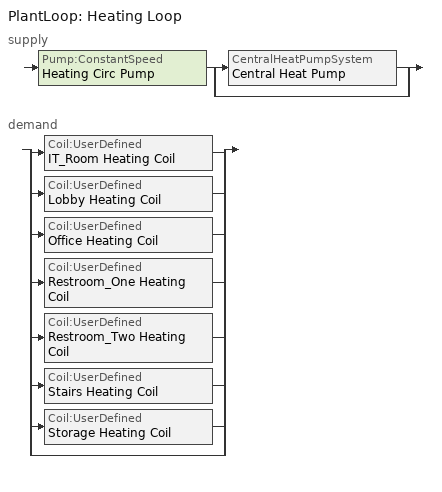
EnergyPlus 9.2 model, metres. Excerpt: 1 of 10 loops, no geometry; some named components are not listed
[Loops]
PlantLoop 'Heating Loop'
 supply: Pump:ConstantSpeed 'Heating Circ Pump' > split
  | CentralHeatPumpSystem 'Central Heat Pump'
  | bypass
 demand: split
  | Coil:UserDefined 'IT_Room Heating Coil'
  | Coil:UserDefined 'Lobby Heating Coil'
  | Coil:UserDefined 'Office Heating Coil'
  | Coil:UserDefined 'Restroom_One Heating Coil'
  | Coil:UserDefined 'Restroom_Two Heating Coil'
  | Coil:UserDefined 'Stairs Heating Coil'
  | Coil:UserDefined 'Storage Heating Coil'
  | bypass
[Pump:ConstantSpeed]
Heating Circ Pump: Design Flow Rate {m3/s}=0.007; Design Pump Head {Pa}=5000; Design Power Consumption {W}=50; Motor Efficiency=0.87; Fraction of Motor Inefficiencies to Fluid Stream=0.5; Pump Control Type=Intermittent
[PlantLoop]
Heating Loop: Fluid Type=Water; Plant Equipment Operation Scheme=Heating Loop Operation; Maximum Loop Temperature {C}=100; Minimum Loop Temperature {C}=10; Maximum Loop Flow Rate {m3/s}=3.2; Minimum Loop Flow Rate {m3/s}=0; Plant Loop Volume {m3}=autocalculate; Load Distribution Scheme=SequentialLoad
[PlantEquipmentOperationSchemes]
Heating Loop Operation: Control Scheme 1=Central Plant Heating; Control Scheme 1 Schedule=CyclingFanSch
[EnergyManagementSystem:Sensor] Output:Variable or Output:Meter=System Node Temperature
Name | Output:Variable or Output:Meter Index Key
IT_Room_HWCoil_Water_Tout_internal | IT_Room AHU Water to Air Heat Pump Source Side2 Outlet Node
Lobby_HWCoil_Water_Tout_internal | Lobby AHU Water to Air Heat Pump Source Side2 Outlet Node
Office_HWCoil_Water_Tout_internal | Office AHU Water to Air Heat Pump Source Side2 Outlet Node
Restroom_One_HWCoil_Water_Tout_internal | Restroom_One AHU Water to Air Heat Pump Source Side2 Outlet Node
Restroom_Two_HWCoil_Water_Tout_internal | Restroom_Two AHU Water to Air Heat Pump Source Side2 Outlet Node
Stairs_HWCoil_Water_Tout_internal | Stairs AHU Water to Air Heat Pump Source Side2 Outlet Node
Storage_HWCoil_Water_Tout_internal | Storage AHU Water to Air Heat Pump Source Side2 Outlet Node
[EnergyManagementSystem:Actuator]
Name | Actuated Component Unique | Actuated Component Type | Actuated Component Control Type
IT_Room_HWcoil_Mdot_Min | IT_Room Heating Coil | Plant Connection | Minimum Mass Flow Rate
IT_Room_HWcoil_Mdot_Max | IT_Room Heating Coil | Plant Connection | Maximum Mass Flow Rate
IT_Room_HWcoil_Water_Tout | IT_Room Heating Coil | Plant Connection | Outlet Temperature
IT_Room_HWcoil_Water_MdotRequest | IT_Room Heating Coil | Plant Connection | Design Volume Flow Rate
IT_Room_HWcoil_Air_Tout | IT_Room Heating Coil | Air Connection 1 | Outlet Temperature
IT_Room_HWcoil_Air_Wout | IT_Room Heating Coil | Air Connection 1 | Outlet Humidity Ratio
IT_Room_HWcoil_Air_MdotOut | IT_Room Heating Coil | Air Connection 1 | Mass Flow Rate
Lobby_HWcoil_Mdot_Min | Lobby Heating Coil | Plant Connection | Minimum Mass Flow Rate
Lobby_HWcoil_Mdot_Max | Lobby Heating Coil | Plant Connection | Maximum Mass Flow Rate
Lobby_HWcoil_Water_Tout | Lobby Heating Coil | Plant Connection | Outlet Temperature
Lobby_HWcoil_Water_MdotRequest; Lobby_HWcoil_Water_DesignVdot | Lobby Heating Coil | Plant Connection | Design Volume Flow Rate
Lobby_HWcoil_Air_Tout | Lobby Heating Coil | Air Connection 1 | Outlet Temperature
Lobby_HWcoil_Air_Wout | Lobby Heating Coil | Air Connection 1 | Outlet Humidity Ratio
Lobby_HWcoil_Air_MdotOut | Lobby Heating Coil | Air Connection 1 | Mass Flow Rate
Office_HWcoil_Mdot_Min | Office Heating Coil | Plant Connection | Minimum Mass Flow Rate
Office_HWcoil_Mdot_Max | Office Heating Coil | Plant Connection | Maximum Mass Flow Rate
Office_HWcoil_Water_Tout | Office Heating Coil | Plant Connection | Outlet Temperature
Office_HWcoil_Water_MdotRequest; Office_HWcoil_Water_DesignVdot | Office Heating Coil | Plant Connection | Design Volume Flow Rate
Office_HWcoil_Air_Tout | Office Heating Coil | Air Connection 1 | Outlet Temperature
Office_HWcoil_Air_Wout | Office Heating Coil | Air Connection 1 | Outlet Humidity Ratio
Office_HWcoil_Air_MdotOut | Office Heating Coil | Air Connection 1 | Mass Flow Rate
Restroom_One_HWcoil_Mdot_Min | Restroom_One Heating Coil | Plant Connection | Minimum Mass Flow Rate
Restroom_One_HWcoil_Mdot_Max | Restroom_One Heating Coil | Plant Connection | Maximum Mass Flow Rate
Restroom_One_HWcoil_Water_Tout | Restroom_One Heating Coil | Plant Connection | Outlet Temperature
Restroom_One_HWcoil_Water_MdotRequest; Restroom_One_HWcoil_Water_DesignVdot | Restroom_One Heating Coil | Plant Connection | Design Volume Flow Rate
Restroom_One_HWcoil_Air_Tout | Restroom_One Heating Coil | Air Connection 1 | Outlet Temperature
Restroom_One_HWcoil_Air_Wout | Restroom_One Heating Coil | Air Connection 1 | Outlet Humidity Ratio
Restroom_One_HWcoil_Air_MdotOut | Restroom_One Heating Coil | Air Connection 1 | Mass Flow Rate
Restroom_Two_HWcoil_Mdot_Min | Restroom_Two Heating Coil | Plant Connection | Minimum Mass Flow Rate
Restroom_Two_HWcoil_Mdot_Max | Restroom_Two Heating Coil | Plant Connection | Maximum Mass Flow Rate
Restroom_Two_HWcoil_Water_Tout | Restroom_Two Heating Coil | Plant Connection | Outlet Temperature
Restroom_Two_HWcoil_Water_MdotRequest; Restroom_Two_HWcoil_Water_DesignVdot | Restroom_Two Heating Coil | Plant Connection | Design Volume Flow Rate
Restroom_Two_HWcoil_Air_Tout | Restroom_Two Heating Coil | Air Connection 1 | Outlet Temperature
Restroom_Two_HWcoil_Air_Wout | Restroom_Two Heating Coil | Air Connection 1 | Outlet Humidity Ratio
Restroom_Two_HWcoil_Air_MdotOut | Restroom_Two Heating Coil | Air Connection 1 | Mass Flow Rate
Stairs_HWcoil_Mdot_Min | Stairs Heating Coil | Plant Connection | Minimum Mass Flow Rate
Stairs_HWcoil_Mdot_Max | Stairs Heating Coil | Plant Connection | Maximum Mass Flow Rate
Stairs_HWcoil_Water_Tout | Stairs Heating Coil | Plant Connection | Outlet Temperature
Stairs_HWcoil_Water_MdotRequest; Stairs_HWcoil_Water_DesignVdot | Stairs Heating Coil | Plant Connection | Design Volume Flow Rate
Stairs_HWcoil_Air_Tout | Stairs Heating Coil | Air Connection 1 | Outlet Temperature
Stairs_HWcoil_Air_Wout | Stairs Heating Coil | Air Connection 1 | Outlet Humidity Ratio
Stairs_HWcoil_Air_MdotOut | Stairs Heating Coil | Air Connection 1 | Mass Flow Rate
Storage_HWcoil_Mdot_Min | Storage Heating Coil | Plant Connection | Minimum Mass Flow Rate
Storage_HWcoil_Mdot_Max | Storage Heating Coil | Plant Connection | Maximum Mass Flow Rate
Storage_HWcoil_Water_Tout | Storage Heating Coil | Plant Connection | Outlet Temperature
Storage_HWcoil_Water_MdotRequest; Storage_HWcoil_Water_DesignVdot | Storage Heating Coil | Plant Connection | Design Volume Flow Rate
Storage_HWcoil_Air_Tout | Storage Heating Coil | Air Connection 1 | Outlet Temperature
Storage_HWcoil_Air_Wout | Storage Heating Coil | Air Connection 1 | Outlet Humidity Ratio
Storage_HWcoil_Air_MdotOut | Storage Heating Coil | Air Connection 1 | Mass Flow Rate
[EnergyManagementSystem:ProgramCallingManager]
IT_Room Heating Coil Model Program Manager: UserDefinedComponentModel; IT_Room_HWCoil_ModelInput; IT_Room_HW_Coil_Sim_Model; IT_Room_HWCoil_ModelOuput
IT_Room Heating Coil Init Program Manager: BeginNewEnvironment; IT_Room_H_InitSimpleCoilModel
Lobby Heating Coil Model Program Manager: UserDefinedComponentModel; Lobby_HWCoil_ModelInput; Lobby_HW_Coil_Sim_Model; Lobby_HWCoil_ModelOuput
Lobby Heating Coil Init Program Manager: BeginNewEnvironment; Lobby_H_InitSimpleCoilModel
Office Heating Coil Model Program Manager: UserDefinedComponentModel; Office_HWCoil_ModelInput; Office_HW_Coil_Sim_Model; Office_HWCoil_ModelOuput
Office Heating Coil Init Program Manager: BeginNewEnvironment; Office_H_InitSimpleCoilModel
Restroom_One Heating Coil Model Program Manager: UserDefinedComponentModel; Restroom_One_HWCoil_ModelInput; Restroom_One_HW_Coil_Sim_Model; Restroom_One_HWCoil_ModelOuput
Restroom_One Heating Coil Init Program Manager: BeginNewEnvironment; Restroom_One_H_InitSimpleCoilModel
Restroom_Two Heating Coil Model Program Manager: UserDefinedComponentModel; Restroom_Two_HWCoil_ModelInput; Restroom_Two_HW_Coil_Sim_Model; Restroom_Two_HWCoil_ModelOuput
Restroom_Two Heating Coil Init Program Manager: BeginNewEnvironment; Restroom_Two_H_InitSimpleCoilModel
Stairs Heating Coil Model Program Manager: UserDefinedComponentModel; Stairs_HWCoil_ModelInput; Stairs_HW_Coil_Sim_Model; Stairs_HWCoil_ModelOuput
Stairs Heating Coil Init Program Manager: BeginNewEnvironment; Stairs_H_InitSimpleCoilModel
Storage Heating Coil Model Program Manager: UserDefinedComponentModel; Storage_HWCoil_ModelInput; Storage_HW_Coil_Sim_Model; Storage_HWCoil_ModelOuput
Storage Heating Coil Init Program Manager: BeginNewEnvironment; Storage_H_InitSimpleCoilModel
[EnergyManagementSystem:Program]
IT_Room_HWCoil_ModelInput: Set IT_Room_HWCoil_Air_Mdot =0.75*IT_Room_HWCoil_Air_rho*On_Off; Set IT_Room_HWcoil_Water_Mdot     = HeatingCoil_mcITRoom; Set IT_Room_HWCoil_Coil_Eff       = 0.7
IT_Room_HW_Coil_Sim_Model: IF IT_Room_HWCoil_Air_Mdot == 0.0; SET IT_Room_HWCoil_Air_Toutlet = IT_Room_HWCoil_Air_Tinlet; SET IT_Room_HWCoil_Air_Woutlet = IT_Room_HWCoil_Air_Winlet; Set IT_Room_HWCoil_Air_MdotOut = IT_Room_HWCoil_Air_Mdot; Set IT_Room_HWCoil_tot_heat_Power = 0.0; Set IT_Room_HWCoil_Water_Toutlet = IT_Room_HWCoil_Water_Tinlet; RETURN; ENDIF; If IT_Room_HWcoil_Water_Mdot <= 0.0; SET IT_Room_HWcoil_Air_Toutlet = IT_Room_HWcoil_Air_Tinlet; SET IT_Room_HWcoil_Air_Woutlet = IT_Room_HWcoil_Air_Winlet; Set IT_Room_HWcoil_Air_MdotOut = IT_Room_HWcoil_Air_Mdot; Set IT_Room_HWcoil_tot_cool_Power = 0.0; Set IT_Room_HWcoil_Water_Toutlet = IT_Room_HWCoil_Acd * IT_Room_HWCoil_Water_Tout_internal + IT_Room_HWCoil_Bcd* ((IT_Room_HWCoil_UA/IT_Room_HWCoil_Water_cp) * Corner_Class_1_Pod_1_HWCoil_Air_Toutlet); RETURN; ENDIF; Set AirIn_Enth     = @HFnTdbW IT_Room_HWCoil_Air_Tinlet IT_Room_HWCoil_Air_Winlet; Set AirOut_Enth_Limit = @HFnTdbW IT_Room_HWCoil_Water_Tinlet IT_Room_HWCoil_Air_Winlet; Set MaxQdot      = IT_Room_HWCoil_Coil_Eff * IT_Room_HWCoil_Air_Mdot * (AirOut_Enth_Limit - AirIn_Enth ); Set Air_HoutSP = @HFnTdbW IT_Room_HWCoil_Air_Tsp IT_Room_HWcoil_Air_Woutlet; Set Qdot_SP    = IT_Room_HWCoil_Air_Mdot * (Air_HoutSP - AirIn_Enth ); IF Qdot_SP > MaxQdot; Set Air_Hout = AirIn_Enth + (MaxQdot/IT_Room_HWCoil_Air_Mdot); ELSE; Set Air_Hout = Air_HoutSP; ENDIF; Set Real_Air_Hout = 1*Air_Hout; Set temp = IT_Room_HWCoil_Air_Toutlet; Set IT_Room_HWCoil_Air_Toutlet =  IT_Room_HWCoil_Asad * temp +IT_Room_HWCoil_Bsad* ( IT_Room_HWCoil_Water_Toutlet + IT_Room_HWCoil_InletCoeff*IT_Room_HWCoil_Air_Tinlet); IF  (IT_Room_HWCoil_Water_Mdot < IT_Room_HWCoil_Water_Mdot_Max); Set IT_Room_HWCoil_Water_Toutlet = IT_Room_HWCoil_Acd * IT_Room_HWCoil_Water_Tout_internal + IT_Room_HWCoil_Bcd * (IT_Room_HWCoil_Water_Mdot*(IT_Room_HWCoil_Water_Tinlet - Corner_Class_1_Pod_1_HWCoil_Water_Tout_internal) + (Corner_Class_1_Pod_1_HWCoil_UA/Corner_Class_1_Pod_1_HWCoil_Water_cp) * temp ); ELSE; Set IT_Room_HWCoil_Water_Toutlet = IT_Room_HWCoil_Acd * IT_Room_HWCoil_Water_Tout_internal + IT_Room_HWCoil_Bcd * (IT_Room_HWCoil_Water_Mdot_Max*(IT_Room_HWCoil_Water_Tinlet - Corner_Class_1_Pod_1_HWCoil_Water_Tout_internal) + (Corner_Class_1_Pod_1_HWCoil_UA/Corner_Class_1_Pod_1_HWCoil_Water_cp) * temp ); ENDIF; Set ActualQdot  = IT_Room_HWCoil_Air_Mdot * (AirIn_Enth   - Air_Hout); Set IT_Room_HWCoil_tot_heat_Power = ActualQdot
IT_Room_HWCoil_ModelOuput: Set IT_Room_HWcoil_Water_MdotRequest = IT_Room_HWcoil_Water_Mdot; Set IT_Room_HWcoil_Air_Tout          = IT_Room_HWcoil_Air_Toutlet; Set IT_Room_HWcoil_Air_Wout          = IT_Room_HWcoil_Air_Woutlet; Set IT_Room_HWcoil_tot_cool_Power    = IT_Room_HWcoil_Tot_Cool_Power; Set IT_Room_HWcoil_tot_cool_Energy   = IT_Room_HWcoil_Tot_Cool_Power * SystemTimestep * 3600; Set IT_Room_HWcoil_Air_MdotOut       = IT_Room_HWcoil_Air_Mdot; Set IT_Room_HWcoil_Water_Tout        = IT_Room_HWcoil_Water_Toutlet
IT_Room_H_InitSimpleCoilModel: Set IT_Room_HWLoopExitTemp = 7.0; Set IT_Room_HWLoopDeltaTemp = 4.0; Set IT_Room_HWcoil_WATER_Mdot_Min = 0.0; Set IT_Room_HWcoil_WATER_Mdot_Max = 2; Set Ts = 60; Set IT_Room_HWCoil_U = 500; Set IT_Room_HWCoil_A = 5; Set IT_Room_HWCoil_UA = IT_Room_HWCoil_U*IT_Room_HWCoil_A; Set C_coil_air = 20000; Set C_coil_water = 400000; Set Asa = -1*(IT_Room_HWCoil_UA + 0.75*IT_Room_HWCoil_Air_cp)/(C_coil_air); Set Bsa = (IT_Room_HWCoil_UA)/(C_coil_air); Set IT_Room_HWCoil_Asad = @Exp (Asa * Ts ); Set IT_Room_HWCoil_Bsad =  ((IT_Room_HWCoil_Asad -1) * Bsa)/Asa; Set Ac = -1*(IT_Room_HWCoil_UA)/(C_coil_water); Set Bc = (IT_Room_HWcoil_Water_cp)/(C_coil_water); Set IT_Room_HWCoil_Acd = @Exp (Ac * Ts ); Set IT_Room_HWCoil_Bcd = ((IT_Room_HWCoil_Acd -1) * Bc)/Ac; SET IT_Room_HWCOIL_TOT_COOL_POWER    = 0; Set IT_Room_HWCoil_InletCoeff  = (0.75*IT_Room_HWCoil_Air_cp/IT_Room_HWCoil_UA)
Lobby_HWCoil_ModelInput: Set Lobby_HWCoil_Air_Mdot =0.75*Lobby_HWCoil_Air_rho*On_Off; Set Lobby_HWcoil_Water_Mdot     = HeatingCoil_mcLobby; Set Lobby_HWCoil_Coil_Eff       = 0.7
Lobby_HW_Coil_Sim_Model: IF Lobby_HWCoil_Air_Mdot == 0.0; SET Lobby_HWCoil_Air_Toutlet = Lobby_HWCoil_Air_Tinlet; SET Lobby_HWCoil_Air_Woutlet = Lobby_HWCoil_Air_Winlet; Set Lobby_HWCoil_Air_MdotOut = Lobby_HWCoil_Air_Mdot; Set Lobby_HWCoil_tot_heat_Power = 0.0; Set Lobby_HWCoil_Water_Toutlet = Lobby_HWCoil_Water_Tinlet; RETURN; ENDIF; If Lobby_HWcoil_Water_Mdot <= 0.0; SET Lobby_HWcoil_Air_Toutlet = Lobby_HWcoil_Air_Tinlet; SET Lobby_HWcoil_Air_Woutlet = Lobby_HWcoil_Air_Winlet; Set Lobby_HWcoil_Air_MdotOut = Lobby_HWcoil_Air_Mdot; Set Lobby_HWcoil_tot_cool_Power = 0.0; Set Lobby_HWcoil_Water_Toutlet = Lobby_HWCoil_Acd * Lobby_HWCoil_Water_Tout_internal + Restroom_One_HWCoil_Bcd* ((Lobby_HWCoil_UA/Lobby_HWCoil_Water_cp) * Corner_Class_2_Pod_1_HWCoil_Air_Toutlet); RETURN; ENDIF; Set AirIn_Enth     = @HFnTdbW Lobby_HWCoil_Air_Tinlet Lobby_HWCoil_Air_Winlet; Set AirOut_Enth_Limit = @HFnTdbW Lobby_HWCoil_Water_Tinlet Lobby_HWCoil_Air_Winlet; Set MaxQdot      = Lobby_HWCoil_Coil_Eff * Lobby_HWCoil_Air_Mdot * (AirOut_Enth_Limit - AirIn_Enth ); Set Air_HoutSP = @HFnTdbW Lobby_HWCoil_Air_Tsp Lobby_HWcoil_Air_Woutlet; Set Qdot_SP    = Lobby_HWCoil_Air_Mdot * (Air_HoutSP - AirIn_Enth ); IF Qdot_SP > MaxQdot; Set Air_Hout = AirIn_Enth + (MaxQdot/Lobby_HWCoil_Air_Mdot); ELSE; Set Air_Hout = Air_HoutSP; ENDIF; Set Real_Air_Hout = 1*Air_Hout; Set temp = Lobby_HWCoil_Air_Toutlet; Set Lobby_HWCoil_Air_Toutlet =  Lobby_HWCoil_Asad * temp +Lobby_HWCoil_Bsad* ( Restroom_One_HWCoil_Water_Toutlet + Lobby_HWCoil_InletCoeff*Lobby_HWCoil_Air_Tinlet); IF  (Lobby_HWCoil_Water_Mdot < Lobby_HWCoil_Water_Mdot_Max); Set Lobby_HWCoil_Water_Toutlet = Lobby_HWCoil_Acd * Lobby_HWCoil_Water_Tout_internal + Restroom_One_HWCoil_Bcd * (Lobby_HWCoil_Water_Mdot*(Lobby_HWCoil_Water_Tinlet - Corner_Class_2_Pod_1_HWCoil_Water_Tout_internal) + (Corner_Class_2_Pod_1_HWCoil_UA/Corner_Class_2_Pod_1_HWCoil_Water_cp) * temp ); ELSE; Set Lobby_HWCoil_Water_Toutlet = Lobby_HWCoil_Acd * Lobby_HWCoil_Water_Tout_internal + Restroom_One_HWCoil_Bcd * (Lobby_HWCoil_Water_Mdot_Max*(Lobby_HWCoil_Water_Tinlet - Corner_Class_2_Pod_1_HWCoil_Water_Tout_internal) + (Corner_Class_2_Pod_1_HWCoil_UA/Corner_Class_2_Pod_1_HWCoil_Water_cp) * temp ); ENDIF; Set ActualQdot  = Lobby_HWCoil_Air_Mdot * (AirIn_Enth   - Air_Hout); Set Lobby_HWCoil_tot_heat_Power = ActualQdot
Lobby_HWCoil_ModelOuput: Set Lobby_HWcoil_Water_MdotRequest = Lobby_HWcoil_Water_Mdot; Set Lobby_HWcoil_Air_Tout          = Lobby_HWcoil_Air_Toutlet; Set Lobby_HWcoil_Air_Wout          = Lobby_HWcoil_Air_Woutlet; Set Lobby_HWcoil_tot_cool_Power    = Lobby_HWcoil_Tot_Cool_Power; Set Lobby_HWcoil_tot_cool_Energy   = Lobby_HWcoil_Tot_Cool_Power * SystemTimestep * 3600; Set Lobby_HWcoil_Air_MdotOut       = Lobby_HWcoil_Air_Mdot; Set Lobby_HWcoil_Water_Tout        = Lobby_HWcoil_Water_Toutlet
Lobby_H_InitSimpleCoilModel: Set Lobby_HWLoopExitTemp = 7.0; Set Lobby_HWLoopDeltaTemp = 4.0; Set Lobby_HWcoil_WATER_Mdot_Min = 0.0; Set Lobby_HWcoil_WATER_Mdot_Max = 2; Set Ts = 60; Set Lobby_HWCoil_U = 500; Set Lobby_HWCoil_A = 5; Set Lobby_HWCoil_UA = Lobby_HWCoil_U*Lobby_HWCoil_A; Set C_coil_air = 20000; Set C_coil_water = 400000; Set Asa = -1*(Lobby_HWCoil_UA + 0.75*Lobby_HWCoil_Air_cp)/(C_coil_air); Set Bsa = (Lobby_HWCoil_UA)/(C_coil_air); Set Lobby_HWCoil_Asad = @Exp (Asa * Ts ); Set Lobby_HWCoil_Bsad =  ((Lobby_HWCoil_Asad -1) * Bsa)/Asa; Set Ac = -1*(Lobby_HWCoil_UA)/(C_coil_water); Set Bc = (Lobby_HWcoil_Water_cp)/(C_coil_water); Set Lobby_HWCoil_Acd = @Exp (Ac * Ts ); Set Lobby_HWCoil_Bcd = ((Lobby_HWCoil_Acd -1) * Bc)/Ac; SET Lobby_HWCOIL_TOT_COOL_POWER    = 0; Set Lobby_HWCoil_InletCoeff  = (0.75*Lobby_HWCoil_Air_cp/Lobby_HWCoil_UA)
Office_HWCoil_ModelInput: Set Office_HWCoil_Air_Mdot =0.75*Office_HWCoil_Air_rho*On_Off; Set Office_HWcoil_Water_Mdot     = HeatingCoil_mcOffice; Set Office_HWCoil_Coil_Eff       = 0.7
Office_HW_Coil_Sim_Model: IF Office_HWCoil_Air_Mdot == 0.0; SET Office_HWCoil_Air_Toutlet = Office_HWCoil_Air_Tinlet; SET Office_HWCoil_Air_Woutlet = Office_HWCoil_Air_Winlet; Set Office_HWCoil_Air_MdotOut = Office_HWCoil_Air_Mdot; Set Office_HWCoil_tot_heat_Power = 0.0; Set Office_HWCoil_Water_Toutlet = Office_HWCoil_Water_Tinlet; RETURN; ENDIF; If Office_HWcoil_Water_Mdot <= 0.0; SET Office_HWcoil_Air_Toutlet = Office_HWcoil_Air_Tinlet; SET Office_HWcoil_Air_Woutlet = Office_HWcoil_Air_Winlet; Set Office_HWcoil_Air_MdotOut = Office_HWcoil_Air_Mdot; Set Office_HWcoil_tot_cool_Power = 0.0; Set Office_HWcoil_Water_Toutlet = Office_HWCoil_Acd * Office_HWCoil_Water_Tout_internal + Office_HWCoil_Bcd* ((Office_HWCoil_UA/Office_HWCoil_Water_cp) * Corner_Class_1_Pod_2_HWCoil_Air_Toutlet); RETURN; ENDIF; Set AirIn_Enth     = @HFnTdbW Office_HWCoil_Air_Tinlet Office_HWCoil_Air_Winlet; Set AirOut_Enth_Limit = @HFnTdbW Office_HWCoil_Water_Tinlet Office_HWCoil_Air_Winlet; Set MaxQdot      = Office_HWCoil_Coil_Eff * Office_HWCoil_Air_Mdot * (AirOut_Enth_Limit - AirIn_Enth ); Set Air_HoutSP = @HFnTdbW Office_HWCoil_Air_Tsp Office_HWcoil_Air_Woutlet; Set Qdot_SP    = Office_HWCoil_Air_Mdot * (Air_HoutSP - AirIn_Enth ); IF Qdot_SP > MaxQdot; Set Air_Hout = AirIn_Enth + (MaxQdot/Office_HWCoil_Air_Mdot); ELSE; Set Air_Hout = Air_HoutSP; ENDIF; Set Real_Air_Hout = 1*Air_Hout; Set temp = Office_HWCoil_Air_Toutlet; Set Office_HWCoil_Air_Toutlet =  Office_HWCoil_Asad * temp +Office_HWCoil_Bsad* ( Office_HWCoil_Water_Toutlet + Office_HWCoil_InletCoeff*Office_HWCoil_Air_Tinlet); IF  (Office_HWCoil_Water_Mdot < Office_HWCoil_Water_Mdot_Max); Set Office_HWCoil_Water_Toutlet = Office_HWCoil_Acd * Office_HWCoil_Water_Tout_internal + Office_HWCoil_Bcd * (Office_HWCoil_Water_Mdot*(Office_HWCoil_Water_Tinlet - Corner_Class_1_Pod_2_HWCoil_Water_Tout_internal) + (Corner_Class_1_Pod_2_HWCoil_UA/Corner_Class_1_Pod_2_HWCoil_Water_cp) * temp ); ELSE; Set Office_HWCoil_Water_Toutlet = Office_HWCoil_Acd * Office_HWCoil_Water_Tout_internal + Office_HWCoil_Bcd * (Office_HWCoil_Water_Mdot_Max*(Office_HWCoil_Water_Tinlet - Corner_Class_1_Pod_2_HWCoil_Water_Tout_internal) + (Corner_Class_1_Pod_2_HWCoil_UA/Corner_Class_1_Pod_2_HWCoil_Water_cp) * temp ); ENDIF; Set ActualQdot  = Office_HWCoil_Air_Mdot * (AirIn_Enth   - Air_Hout); Set Office_HWCoil_tot_heat_Power = ActualQdot
Office_HWCoil_ModelOuput: Set Office_HWcoil_Water_MdotRequest = Office_HWcoil_Water_Mdot; Set Office_HWcoil_Air_Tout          = Office_HWcoil_Air_Toutlet; Set Office_HWcoil_Air_Wout          = Office_HWcoil_Air_Woutlet; Set Office_HWcoil_tot_cool_Power    = Office_HWcoil_Tot_Cool_Power; Set Office_HWcoil_tot_cool_Energy   = Office_HWcoil_Tot_Cool_Power * SystemTimestep * 3600; Set Office_HWcoil_Air_MdotOut       = Office_HWcoil_Air_Mdot; Set Office_HWcoil_Water_Tout        = Office_HWcoil_Water_Toutlet
Office_H_InitSimpleCoilModel: Set Office_HWLoopExitTemp = 7.0; Set Office_HWLoopDeltaTemp = 4.0; Set Office_HWcoil_WATER_Mdot_Min = 0.0; Set Office_HWcoil_WATER_Mdot_Max = 2; Set Ts = 60; Set Office_HWCoil_U = 500; Set Office_HWCoil_A = 5; Set Office_HWCoil_UA = Office_HWCoil_U*Office_HWCoil_A; Set C_coil_air = 20000; Set C_coil_water = 400000; Set Asa = -1*(Office_HWCoil_UA + 0.75*Office_HWCoil_Air_cp)/(C_coil_air); Set Bsa = (Office_HWCoil_UA)/(C_coil_air); Set Office_HWCoil_Asad = @Exp (Asa * Ts ); Set Office_HWCoil_Bsad =  ((Office_HWCoil_Asad -1) * Bsa)/Asa; Set Ac = -1*(Office_HWCoil_UA)/(C_coil_water); Set Bc = (Office_HWcoil_Water_cp)/(C_coil_water); Set Office_HWCoil_Acd = @Exp (Ac * Ts ); Set Office_HWCoil_Bcd = ((Office_HWCoil_Acd -1) * Bc)/Ac; SET Office_HWCOIL_TOT_COOL_POWER    = 0; Set Office_HWCoil_InletCoeff  = (0.75*Office_HWCoil_Air_cp/Office_HWCoil_UA)
Restroom_One_HWCoil_ModelInput: Set Restroom_One_HWCoil_Air_Mdot =0.75*Restroom_One_HWCoil_Air_rho*On_Off; Set Restroom_One_HWcoil_Water_Mdot     = HeatingCoil_mcRestroomOne; Set Restroom_One_HWCoil_Coil_Eff       = 0.7
Restroom_One_HW_Coil_Sim_Model: IF Restroom_One_HWCoil_Air_Mdot == 0.0; SET Restroom_One_HWCoil_Air_Toutlet = Restroom_One_HWCoil_Air_Tinlet; SET Restroom_One_HWCoil_Air_Woutlet = Restroom_One_HWCoil_Air_Winlet; Set Restroom_One_HWCoil_Air_MdotOut = Restroom_One_HWCoil_Air_Mdot; Set Restroom_One_HWCoil_tot_heat_Power = 0.0; Set Restroom_One_HWCoil_Water_Toutlet = Restroom_One_HWCoil_Water_Tinlet; RETURN; ENDIF; If Restroom_One_HWcoil_Water_Mdot <= 0.0; SET Restroom_One_HWcoil_Air_Toutlet = Restroom_One_HWcoil_Air_Tinlet; SET Restroom_One_HWcoil_Air_Woutlet = Restroom_One_HWcoil_Air_Winlet; Set Restroom_One_HWcoil_Air_MdotOut = Restroom_One_HWcoil_Air_Mdot; Set Restroom_One_HWcoil_tot_cool_Power = 0.0; Set Restroom_One_HWcoil_Water_Toutlet = Restroom_One_HWCoil_Acd * Restroom_One_HWCoil_Water_Tout_internal + Restroom_Two_HWCoil_Bcd* ((Restroom_One_HWCoil_UA/Restroom_One_HWCoil_Water_cp) * Corner_Class_2_Pod_2_HWCoil_Air_Toutlet); RETURN; ENDIF; Set AirIn_Enth     = @HFnTdbW Restroom_One_HWCoil_Air_Tinlet Restroom_One_HWCoil_Air_Winlet; Set AirOut_Enth_Limit = @HFnTdbW Restroom_One_HWCoil_Water_Tinlet Restroom_One_HWCoil_Air_Winlet; Set MaxQdot      = Restroom_One_HWCoil_Coil_Eff * Restroom_One_HWCoil_Air_Mdot * (AirOut_Enth_Limit - AirIn_Enth ); Set Air_HoutSP = @HFnTdbW Restroom_One_HWCoil_Air_Tsp Restroom_One_HWcoil_Air_Woutlet; Set Qdot_SP    = Restroom_One_HWCoil_Air_Mdot * (Air_HoutSP - AirIn_Enth ); IF Qdot_SP > MaxQdot; Set Air_Hout = AirIn_Enth + (MaxQdot/Restroom_One_HWCoil_Air_Mdot); ELSE; Set Air_Hout = Air_HoutSP; ENDIF; Set Real_Air_Hout = 1*Air_Hout; Set temp = Restroom_One_HWCoil_Air_Toutlet; Set Restroom_One_HWCoil_Air_Toutlet =  Restroom_One_HWCoil_Asad * temp +Restroom_One_HWCoil_Bsad* ( Restroom_Two_HWCoil_Water_Toutlet + Restroom_One_HWCoil_InletCoeff*Restroom_One_HWCoil_Air_Tinlet); IF  (Restroom_One_HWCoil_Water_Mdot < Restroom_One_HWCoil_Water_Mdot_Max); Set Restroom_One_HWCoil_Water_Toutlet = Restroom_One_HWCoil_Acd * Restroom_One_HWCoil_Water_Tout_internal + Restroom_Two_HWCoil_Bcd * (Restroom_One_HWCoil_Water_Mdot*(Restroom_One_HWCoil_Water_Tinlet - Corner_Class_2_Pod_2_HWCoil_Water_Tout_internal) + (Corner_Class_2_Pod_2_HWCoil_UA/Corner_Class_2_Pod_2_HWCoil_Water_cp) * temp ); ELSE; Set Restroom_One_HWCoil_Water_Toutlet = Restroom_One_HWCoil_Acd * Restroom_One_HWCoil_Water_Tout_internal + Restroom_Two_HWCoil_Bcd * (Restroom_One_HWCoil_Water_Mdot_Max*(Restroom_One_HWCoil_Water_Tinlet - Corner_Class_2_Pod_2_HWCoil_Water_Tout_internal) + (Corner_Class_2_Pod_2_HWCoil_UA/Corner_Class_2_Pod_2_HWCoil_Water_cp) * temp ); ENDIF; Set ActualQdot  = Restroom_One_HWCoil_Air_Mdot * (AirIn_Enth   - Air_Hout); Set Restroom_One_HWCoil_tot_heat_Power = ActualQdot
Restroom_One_HWCoil_ModelOuput: Set Restroom_One_HWcoil_Water_MdotRequest = Restroom_One_HWcoil_Water_Mdot; Set Restroom_One_HWcoil_Air_Tout          = Restroom_One_HWcoil_Air_Toutlet; Set Restroom_One_HWcoil_Air_Wout          = Restroom_One_HWcoil_Air_Woutlet; Set Restroom_One_HWcoil_tot_cool_Power    = Restroom_One_HWcoil_Tot_Cool_Power; Set Restroom_One_HWcoil_tot_cool_Energy   = Restroom_One_HWcoil_Tot_Cool_Power * SystemTimestep * 3600; Set Restroom_One_HWcoil_Air_MdotOut       = Restroom_One_HWcoil_Air_Mdot; Set Restroom_One_HWcoil_Water_Tout        = Restroom_One_HWcoil_Water_Toutlet
Restroom_One_H_InitSimpleCoilModel: Set Restroom_One_HWLoopExitTemp = 7.0; Set Restroom_One_HWLoopDeltaTemp = 4.0; Set Restroom_One_HWcoil_WATER_Mdot_Min = 0.0; Set Restroom_One_HWcoil_WATER_Mdot_Max = 2; Set Ts = 60; Set Restroom_One_HWCoil_U = 500; Set Restroom_One_HWCoil_A = 5; Set Restroom_One_HWCoil_UA = Restroom_One_HWCoil_U*Restroom_One_HWCoil_A; Set C_coil_air = 20000; Set C_coil_water = 400000; Set Asa = -1*(Restroom_One_HWCoil_UA + 0.75*Restroom_One_HWCoil_Air_cp)/(C_coil_air); Set Bsa = (Restroom_One_HWCoil_UA)/(C_coil_air); Set Restroom_One_HWCoil_Asad = @Exp (Asa * Ts ); Set Restroom_One_HWCoil_Bsad =  ((Restroom_One_HWCoil_Asad -1) * Bsa)/Asa; Set Ac = -1*(Restroom_One_HWCoil_UA)/(C_coil_water); Set Bc = (Restroom_One_HWcoil_Water_cp)/(C_coil_water); Set Restroom_One_HWCoil_Acd = @Exp (Ac * Ts ); Set Restroom_One_HWCoil_Bcd = ((Restroom_One_HWCoil_Acd -1) * Bc)/Ac; SET Restroom_One_HWCOIL_TOT_COOL_POWER    = 0; Set Restroom_One_HWCoil_InletCoeff  = (0.75*Restroom_One_HWCoil_Air_cp/Restroom_One_HWCoil_UA)
Restroom_Two_HWCoil_ModelInput: Set Restroom_Two_HWCoil_Air_Mdot =0.75*Restroom_Two_HWCoil_Air_rho*On_Off; Set Restroom_Two_HWcoil_Water_Mdot     = HeatingCoil_mcRestroomTwo; Set Restroom_Two_HWCoil_Coil_Eff       = 0.7
Restroom_Two_HW_Coil_Sim_Model: IF Restroom_Two_HWCoil_Air_Mdot == 0.0; SET Restroom_Two_HWCoil_Air_Toutlet = Restroom_Two_HWCoil_Air_Tinlet; SET Restroom_Two_HWCoil_Air_Woutlet = Restroom_Two_HWCoil_Air_Winlet; Set Restroom_Two_HWCoil_Air_MdotOut = Restroom_Two_HWCoil_Air_Mdot; Set Restroom_Two_HWCoil_tot_heat_Power = 0.0; Set Restroom_Two_HWCoil_Water_Toutlet = Restroom_Two_HWCoil_Water_Tinlet; RETURN; ENDIF; If Restroom_Two_HWcoil_Water_Mdot <= 0.0; SET Restroom_Two_HWcoil_Air_Toutlet = Restroom_Two_HWcoil_Air_Tinlet; SET Restroom_Two_HWcoil_Air_Woutlet = Restroom_Two_HWcoil_Air_Winlet; Set Restroom_Two_HWcoil_Air_MdotOut = Restroom_Two_HWcoil_Air_Mdot; Set Restroom_Two_HWcoil_tot_cool_Power = 0.0; Set Restroom_Two_HWcoil_Water_Toutlet = Restroom_Two_HWCoil_Acd * Restroom_Two_HWCoil_Water_Tout_internal + Stairs_HWCoil_Bcd* ((Stairs_HWCoil_UA/Restroom_Two_HWCoil_Water_cp) * Restroom_Two_HWCoil_Air_Toutlet); RETURN; ENDIF; Set AirIn_Enth     = @HFnTdbW Restroom_Two_HWCoil_Air_Tinlet Restroom_Two_HWCoil_Air_Winlet; Set AirOut_Enth_Limit = @HFnTdbW Restroom_Two_HWCoil_Water_Tinlet Restroom_Two_HWCoil_Air_Winlet; Set MaxQdot      = Restroom_Two_HWCoil_Coil_Eff * Restroom_Two_HWCoil_Air_Mdot * (AirOut_Enth_Limit - AirIn_Enth ); Set Air_HoutSP = @HFnTdbW Restroom_Two_HWCoil_Air_Tsp Restroom_Two_HWcoil_Air_Woutlet; Set Qdot_SP    = Restroom_Two_HWCoil_Air_Mdot * (Air_HoutSP - AirIn_Enth ); IF Qdot_SP > MaxQdot; Set Air_Hout = AirIn_Enth + (MaxQdot/Restroom_Two_HWCoil_Air_Mdot); ELSE; Set Air_Hout = Air_HoutSP; ENDIF; Set Real_Air_Hout = 1*Air_Hout; Set temp = Restroom_Two_HWCoil_Air_Toutlet; Set Restroom_Two_HWCoil_Air_Toutlet =  Restroom_Two_HWCoil_Asad * temp +Restroom_Two_HWCoil_Bsad* ( Stairs_HWCoil_Water_Toutlet + Stairs_HWCoil_InletCoeff*Restroom_Two_HWCoil_Air_Tinlet); IF  (Restroom_Two_HWCoil_Water_Mdot < Restroom_Two_HWCoil_Water_Mdot_Max); Set Restroom_Two_HWCoil_Water_Toutlet = Restroom_Two_HWCoil_Acd * Restroom_Two_HWCoil_Water_Tout_internal + Stairs_HWCoil_Bcd * (Stairs_HWCoil_Water_Mdot*(Restroom_Two_HWCoil_Water_Tinlet - Restroom_Two_HWCoil_Water_Tout_internal) + (Corner_Class_1_Pod_3_HWCoil_UA/Corner_Class_1_Pod_3_HWCoil_Water_cp) * temp ); ELSE; Set Restroom_Two_HWCoil_Water_Toutlet = Restroom_Two_HWCoil_Acd * Restroom_Two_HWCoil_Water_Tout_internal + Stairs_HWCoil_Bcd * (Stairs_HWCoil_Water_Mdot_Max*(Restroom_Two_HWCoil_Water_Tinlet - Restroom_Two_HWCoil_Water_Tout_internal) + (Corner_Class_1_Pod_3_HWCoil_UA/Corner_Class_1_Pod_3_HWCoil_Water_cp) * temp ); ENDIF; Set ActualQdot  = Restroom_Two_HWCoil_Air_Mdot * (AirIn_Enth   - Air_Hout); Set Restroom_Two_HWCoil_tot_heat_Power = ActualQdot
Restroom_Two_HWCoil_ModelOuput: Set Restroom_Two_HWcoil_Water_MdotRequest = Restroom_Two_HWcoil_Water_Mdot; Set Restroom_Two_HWcoil_Air_Tout          = Restroom_Two_HWcoil_Air_Toutlet; Set Restroom_Two_HWcoil_Air_Wout          = Restroom_Two_HWcoil_Air_Woutlet; Set Restroom_Two_HWcoil_tot_cool_Power    = Restroom_Two_HWcoil_Tot_Cool_Power; Set Restroom_Two_HWcoil_tot_cool_Energy   = Restroom_Two_HWcoil_Tot_Cool_Power * SystemTimestep * 3600; Set Restroom_Two_HWcoil_Air_MdotOut       = Restroom_Two_HWcoil_Air_Mdot; Set Restroom_Two_HWcoil_Water_Tout        = Restroom_Two_HWcoil_Water_Toutlet
Restroom_Two_H_InitSimpleCoilModel: Set Restroom_Two_HWLoopExitTemp = 7.0; Set Restroom_Two_HWLoopDeltaTemp = 4.0; Set Restroom_Two_HWcoil_WATER_Mdot_Min = 0.0; Set Restroom_Two_HWcoil_WATER_Mdot_Max = 2; Set Ts = 60; Set Restroom_Two_HWCoil_U = 500; Set Restroom_Two_HWCoil_A = 5; Set Restroom_Two_HWCoil_UA = Restroom_Two_HWCoil_U*Restroom_Two_HWCoil_A; Set C_coil_air = 20000; Set C_coil_water = 400000; Set Asa = -1*(Restroom_Two_HWCoil_UA + 0.75*Restroom_Two_HWCoil_Air_cp)/(C_coil_air); Set Bsa = (Restroom_Two_HWCoil_UA)/(C_coil_air); Set Restroom_Two_HWCoil_Asad = @Exp (Asa * Ts ); Set Restroom_Two_HWCoil_Bsad =  ((Restroom_Two_HWCoil_Asad -1) * Bsa)/Asa; Set Ac = -1*(Restroom_Two_HWCoil_UA)/(C_coil_water); Set Bc = (Restroom_Two_HWcoil_Water_cp)/(C_coil_water); Set Restroom_Two_HWCoil_Acd = @Exp (Ac * Ts ); Set Restroom_Two_HWCoil_Bcd = ((Restroom_Two_HWCoil_Acd -1) * Bc)/Ac; SET Restroom_Two_HWCOIL_TOT_COOL_POWER    = 0; Set Restroom_Two_HWCoil_InletCoeff  = (0.75*Restroom_Two_HWCoil_Air_cp/Restroom_Two_HWCoil_UA)
Stairs_HWCoil_ModelInput: Set Stairs_HWCoil_Air_Mdot =0.75*Stairs_HWCoil_Air_rho*On_Off; Set Stairs_HWcoil_Water_Mdot     = HeatingCoil_mcStairs; Set Stairs_HWCoil_Coil_Eff       = 0.7
Stairs_HW_Coil_Sim_Model: IF Stairs_HWCoil_Air_Mdot == 0.0; SET Stairs_HWCoil_Air_Toutlet = Stairs_HWCoil_Air_Tinlet; SET Stairs_HWCoil_Air_Woutlet = Stairs_HWCoil_Air_Winlet; Set Stairs_HWCoil_Air_MdotOut = Stairs_HWCoil_Air_Mdot; Set Stairs_HWCoil_tot_heat_Power = 0.0; Set Stairs_HWCoil_Water_Toutlet = Stairs_HWCoil_Water_Tinlet; RETURN; ENDIF; If Stairs_HWcoil_Water_Mdot <= 0.0; SET Stairs_HWcoil_Air_Toutlet = Stairs_HWcoil_Air_Tinlet; SET Stairs_HWcoil_Air_Woutlet = Stairs_HWcoil_Air_Winlet; Set Stairs_HWcoil_Air_MdotOut = Stairs_HWcoil_Air_Mdot; Set Stairs_HWcoil_tot_cool_Power = 0.0; Set Stairs_HWcoil_Water_Toutlet = Stairs_HWCoil_Acd * Stairs_HWCoil_Water_Tout_internal + Storage_HWCoil_Bcd* ((Stairs_HWCoil_UA/Stairs_HWCoil_Water_cp) * Corner_Class_2_Pod_3_HWCoil_Air_Toutlet); RETURN; ENDIF; Set AirIn_Enth     = @HFnTdbW Stairs_HWCoil_Air_Tinlet Stairs_HWCoil_Air_Winlet; Set AirOut_Enth_Limit = @HFnTdbW Stairs_HWCoil_Water_Tinlet Stairs_HWCoil_Air_Winlet; Set MaxQdot      = Stairs_HWCoil_Coil_Eff * Stairs_HWCoil_Air_Mdot * (AirOut_Enth_Limit - AirIn_Enth ); Set Air_HoutSP = @HFnTdbW Stairs_HWCoil_Air_Tsp Stairs_HWcoil_Air_Woutlet; Set Qdot_SP    = Stairs_HWCoil_Air_Mdot * (Air_HoutSP - AirIn_Enth ); IF Qdot_SP > MaxQdot; Set Air_Hout = AirIn_Enth + (MaxQdot/Stairs_HWCoil_Air_Mdot); ELSE; Set Air_Hout = Air_HoutSP; ENDIF; Set Real_Air_Hout = 1*Air_Hout; Set temp = Stairs_HWCoil_Air_Toutlet; Set Stairs_HWCoil_Air_Toutlet =  Stairs_HWCoil_Asad * temp +Stairs_HWCoil_Bsad* ( Storage_HWCoil_Water_Toutlet + Stairs_HWCoil_InletCoeff*Stairs_HWCoil_Air_Tinlet); IF  (Stairs_HWCoil_Water_Mdot < Stairs_HWCoil_Water_Mdot_Max); Set Stairs_HWCoil_Water_Toutlet = Stairs_HWCoil_Acd * Stairs_HWCoil_Water_Tout_internal + Storage_HWCoil_Bcd * (Stairs_HWCoil_Water_Mdot*(Stairs_HWCoil_Water_Tinlet - Corner_Class_2_Pod_3_HWCoil_Water_Tout_internal) + (Corner_Class_2_Pod_3_HWCoil_UA/Corner_Class_2_Pod_3_HWCoil_Water_cp) * temp ); ELSE; Set Stairs_HWCoil_Water_Toutlet = Stairs_HWCoil_Acd * Stairs_HWCoil_Water_Tout_internal + Storage_HWCoil_Bcd * (Stairs_HWCoil_Water_Mdot_Max*(Stairs_HWCoil_Water_Tinlet - Corner_Class_2_Pod_3_HWCoil_Water_Tout_internal) + (Corner_Class_2_Pod_3_HWCoil_UA/Corner_Class_2_Pod_3_HWCoil_Water_cp) * temp ); ENDIF; Set ActualQdot  = Stairs_HWCoil_Air_Mdot * (AirIn_Enth   - Air_Hout); Set Stairs_HWCoil_tot_heat_Power = ActualQdot
Stairs_HWCoil_ModelOuput: Set Stairs_HWcoil_Water_MdotRequest = Stairs_HWcoil_Water_Mdot; Set Stairs_HWcoil_Air_Tout          = Stairs_HWcoil_Air_Toutlet; Set Stairs_HWcoil_Air_Wout          = Stairs_HWcoil_Air_Woutlet; Set Stairs_HWcoil_tot_cool_Power    = Stairs_HWcoil_Tot_Cool_Power; Set Stairs_HWcoil_tot_cool_Energy   = Stairs_HWcoil_Tot_Cool_Power * SystemTimestep * 3600; Set Stairs_HWcoil_Air_MdotOut       = Stairs_HWcoil_Air_Mdot; Set Stairs_HWcoil_Water_Tout        = Stairs_HWcoil_Water_Toutlet
Stairs_H_InitSimpleCoilModel: Set Stairs_HWLoopExitTemp = 7.0; Set Stairs_HWLoopDeltaTemp = 4.0; Set Stairs_HWcoil_WATER_Mdot_Min = 0.0; Set Stairs_HWcoil_WATER_Mdot_Max = 2; Set Ts = 60; Set Stairs_HWCoil_U = 500; Set Stairs_HWCoil_A = 5; Set Stairs_HWCoil_UA = Stairs_HWCoil_U*Stairs_HWCoil_A; Set C_coil_air = 20000; Set C_coil_water = 400000; Set Asa = -1*(Stairs_HWCoil_UA + 0.75*Stairs_HWCoil_Air_cp)/(C_coil_air); Set Bsa = (Stairs_HWCoil_UA)/(C_coil_air); Set Stairs_HWCoil_Asad = @Exp (Asa * Ts ); Set Stairs_HWCoil_Bsad =  ((Stairs_HWCoil_Asad -1) * Bsa)/Asa; Set Ac = -1*(Stairs_HWCoil_UA)/(C_coil_water); Set Bc = (Stairs_HWcoil_Water_cp)/(C_coil_water); Set Stairs_HWCoil_Acd = @Exp (Ac * Ts ); Set Stairs_HWCoil_Bcd = ((Stairs_HWCoil_Acd -1) * Bc)/Ac; SET Stairs_HWCOIL_TOT_COOL_POWER    = 0; Set Stairs_HWCoil_InletCoeff  = (0.75*Stairs_HWCoil_Air_cp/Stairs_HWCoil_UA)
Storage_HWCoil_ModelInput: Set Storage_HWCoil_Air_Mdot = 8.75*Storage_HWCoil_Air_rho*On_Off; Set Storage_HWcoil_Water_Mdot     = HeatingCoil_mcStorage; Set Storage_HWCoil_Coil_Eff       = 0.7
Storage_HW_Coil_Sim_Model: IF Storage_HWCoil_Air_Mdot == 0.0; SET Storage_HWCoil_Air_Toutlet = Storage_HWCoil_Air_Tinlet; SET Storage_HWCoil_Air_Woutlet = Storage_HWCoil_Air_Winlet; Set Storage_HWCoil_Air_MdotOut = Storage_HWCoil_Air_Mdot; Set Storage_HWCoil_tot_heat_Power = 0.0; Set Storage_HWCoil_Water_Toutlet = Storage_HWCoil_Water_Tinlet; RETURN; ENDIF; If Storage_HWcoil_Water_Mdot <= 0.0; SET Storage_HWcoil_Air_Toutlet = Storage_HWcoil_Air_Tinlet; SET Storage_HWcoil_Air_Woutlet = Storage_HWcoil_Air_Winlet; Set Storage_HWcoil_Air_MdotOut = Storage_HWcoil_Air_Mdot; Set Storage_HWcoil_tot_cool_Power = 0.0; Set Storage_HWcoil_Water_Toutlet = Storage_HWCoil_Acd * Storage_HWCoil_Water_Tout_internal + Storage_HWCoil_Bcd* ((Storage_HWCoil_UA/Multi_Class_1_Pod_1_HWCoil_Water_cp) * Multi_Class_1_Pod_1_HWCoil_Air_Toutlet); RETURN; ENDIF; Set AirIn_Enth     = @HFnTdbW Storage_HWCoil_Air_Tinlet Storage_HWCoil_Air_Winlet; Set AirOut_Enth_Limit = @HFnTdbW Storage_HWCoil_Water_Tinlet Storage_HWCoil_Air_Winlet; Set MaxQdot      = Storage_HWCoil_Coil_Eff * Storage_HWCoil_Air_Mdot * (AirOut_Enth_Limit - AirIn_Enth ); Set Air_HoutSP = @HFnTdbW Storage_HWCoil_Air_Tsp Storage_HWcoil_Air_Woutlet; Set Qdot_SP    = Storage_HWCoil_Air_Mdot * (Air_HoutSP - AirIn_Enth ); IF Qdot_SP > MaxQdot; Set Air_Hout = AirIn_Enth + (MaxQdot/Storage_HWCoil_Air_Mdot); ELSE; Set Air_Hout = Air_HoutSP; ENDIF; Set Real_Air_Hout = 1*Air_Hout; Set temp = Storage_HWCoil_Air_Toutlet; Set Storage_HWCoil_Air_Toutlet =  Storage_HWCoil_Asad * temp +Storage_HWCoil_Bsad* ( Storage_HWCoil_Water_Toutlet + Storage_HWCoil_InletCoeff*Multi_Class_1_Pod_1_HWCoil_Air_Tinlet); IF  (Storage_HWCoil_Water_Mdot < Storage_HWCoil_Water_Mdot_Max); Set Storage_HWCoil_Water_Toutlet = Storage_HWCoil_Acd * Storage_HWCoil_Water_Tout_internal + Storage_HWCoil_Bcd * (Storage_HWCoil_Water_Mdot*(Multi_Class_1_Pod_1_HWCoil_Water_Tinlet - Multi_Class_1_Pod_1_HWCoil_Water_Tout_internal) + (Multi_Class_1_Pod_1_HWCoil_UA/Multi_Class_1_Pod_1_HWCoil_Water_cp) * temp ); ELSE; Set Storage_HWCoil_Water_Toutlet = Storage_HWCoil_Acd * Storage_HWCoil_Water_Tout_internal + Storage_HWCoil_Bcd * (Storage_HWCoil_Water_Mdot_Max*(Multi_Class_1_Pod_1_HWCoil_Water_Tinlet - Multi_Class_1_Pod_1_HWCoil_Water_Tout_internal) + (Multi_Class_1_Pod_1_HWCoil_UA/Multi_Class_1_Pod_1_HWCoil_Water_cp) * temp ); ENDIF; Set ActualQdot  = Storage_HWCoil_Air_Mdot * (AirIn_Enth   - Air_Hout); Set Storage_HWCoil_tot_heat_Power = ActualQdot
Storage_HWCoil_ModelOuput: Set Storage_HWcoil_Water_MdotRequest = Storage_HWcoil_Water_Mdot; Set Storage_HWcoil_Air_Tout          = Storage_HWcoil_Air_Toutlet; Set Storage_HWcoil_Air_Wout          = Storage_HWcoil_Air_Woutlet; Set Storage_HWcoil_tot_cool_Power    = Storage_HWcoil_Tot_Cool_Power; Set Storage_HWcoil_tot_cool_Energy   = Storage_HWcoil_Tot_Cool_Power * SystemTimestep * 3600; Set Storage_HWcoil_Air_MdotOut       = Storage_HWcoil_Air_Mdot; Set Storage_HWcoil_Water_Tout        = Storage_HWcoil_Water_Toutlet
Storage_H_InitSimpleCoilModel: Set Storage_HWLoopExitTemp = 7.0; Set Storage_HWLoopDeltaTemp = 4.0; Set Storage_HWcoil_WATER_Mdot_Min = 0.0; Set Storage_HWcoil_WATER_Mdot_Max = 2; Set Ts = 60; Set Storage_HWCoil_U = 500; Set Storage_HWCoil_A = 11.5; Set Storage_HWCoil_UA = Storage_HWCoil_U*Storage_HWCoil_A; Set C_coil_air = 20000; Set C_coil_water = 400000; Set Asa = -1*(Storage_HWCoil_UA + 8.75*Storage_HWCoil_Air_rho*Storage_HWCoil_Air_cp)/(C_coil_air); Set Bsa = (Storage_HWCoil_UA)/(C_coil_air); Set Storage_HWCoil_Asad = @Exp (Asa * Ts ); Set Storage_HWCoil_Bsad =  ((Storage_HWCoil_Asad -1) * Bsa)/Asa; Set Ac = -1*(Storage_HWCoil_UA)/(C_coil_water); Set Bc = (Storage_HWcoil_Water_cp)/(C_coil_water); Set Storage_HWCoil_Acd = @Exp (Ac * Ts ); Set Storage_HWCoil_Bcd = ((Storage_HWCoil_Acd -1) * Bc)/Ac; SET Storage_HWCOIL_TOT_COOL_POWER    = 0; Set Storage_HWCoil_InletCoeff  = (8.75*Storage_HWCoil_Air_cp/Storage_HWCoil_UA)
[EnergyManagementSystem:OutputVariable] Type of Data in Variable=Averaged; Update Frequency=SystemTimestep; Units=W
Name | EMS Variable | EMS Program or Subroutine
IT_Room HW Coil Total Cooling Rate | IT_Room_HWcoil_tot_cool_Power | IT_Room_HWCoil_ModelOuput
Lobby HW Coil Total Cooling Rate | Lobby_HWcoil_tot_cool_Power | Lobby_HWCoil_ModelOuput
Office HW Coil Total Cooling Rate | Office_HWcoil_tot_cool_Power | Office_HWCoil_ModelOuput
Restroom_One HW Coil Total Cooling Rate | Restroom_One_HWcoil_tot_cool_Power | Restroom_One_HWCoil_ModelOuput
Restroom_Two HW Coil Total Cooling Rate | Restroom_Two_HWcoil_tot_cool_Power | Restroom_Two_HWCoil_ModelOuput
Stairs HW Coil Total Cooling Rate | Stairs_HWcoil_tot_cool_Power | Stairs_HWCoil_ModelOuput
Storage HW Coil Total Cooling Rate | Storage_HWcoil_tot_cool_Power | Storage_HWCoil_ModelOuput
[EnergyManagementSystem:MeteredOutputVariable] Update Frequency=SystemTimestep; Resource Type=ENERGYTRANSFER; Group Type=System; End-Use Category=HEATINGCOILS; Units=J
Name | EMS Variable | EMS Program or Subroutine
IT_Room_H_Coil tot cool Energy | IT_Room_HWcoil_tot_cool_Energy | IT_Room_HWCoil_ModelOuput
Lobby_H_Coil tot cool Energy | Lobby_HWcoil_tot_cool_Energy | Lobby_HWCoil_ModelOuput
Office_H_Coil tot cool Energy | Office_HWcoil_tot_cool_Energy | Office_HWCoil_ModelOuput
Restroom_One_H_Coil tot cool Energy | Restroom_One_HWcoil_tot_cool_Energy | Restroom_One_HWCoil_ModelOuput
Restroom_Two_H_Coil tot cool Energy | Restroom_Two_HWcoil_tot_cool_Energy | Restroom_Two_HWCoil_ModelOuput
Stairs_H_Coil tot cool Energy | Stairs_HWcoil_tot_cool_Energy | Stairs_HWCoil_ModelOuput
Storage_H_Coil tot cool Energy | Storage_HWcoil_tot_cool_Energy | Storage_HWCoil_ModelOuput
[EnergyManagementSystem:InternalVariable]
Name | Internal Data Index Key | Internal Data Type
IT_Room_HWCoil_Air_Tinlet | IT_Room Heating Coil | Inlet Temperature for Air Connection 1
IT_Room_HWCoil_Air_Winlet | IT_Room Heating Coil | Inlet Humidity Ratio for Air Connection 1
IT_Room_HWCoil_Air_rho | IT_Room Heating Coil | Inlet Density for Air Connection 1
IT_Room_HWCoil_Air_cp | IT_Room Heating Coil | Inlet Specific Heat for Air Connection 1
IT_Room_HWCoil_Water_Tinlet | IT_Room Heating Coil | Inlet Temperature for Plant Connection
IT_Room_HWCoil_Water_rho | IT_Room Heating Coil | Inlet Density for Plant Connection
IT_Room_HWCoil_Water_cp | IT_Room Heating Coil | Inlet Specific Heat for Plant Connection
Lobby_HWCoil_Air_Tinlet | Lobby Heating Coil | Inlet Temperature for Air Connection 1
Lobby_HWCoil_Air_Winlet | Lobby Heating Coil | Inlet Humidity Ratio for Air Connection 1
Lobby_HWCoil_Air_rho | Lobby Heating Coil | Inlet Density for Air Connection 1
Lobby_HWCoil_Air_cp | Lobby Heating Coil | Inlet Specific Heat for Air Connection 1
Lobby_HWCoil_Water_Tinlet | Lobby Heating Coil | Inlet Temperature for Plant Connection
Lobby_HWCoil_Water_rho | Lobby Heating Coil | Inlet Density for Plant Connection
Lobby_HWCoil_Water_cp | Lobby Heating Coil | Inlet Specific Heat for Plant Connection
Office_HWCoil_Air_Tinlet | Office Heating Coil | Inlet Temperature for Air Connection 1
Office_HWCoil_Air_Winlet | Office Heating Coil | Inlet Humidity Ratio for Air Connection 1
Office_HWCoil_Air_rho | Office Heating Coil | Inlet Density for Air Connection 1
Office_HWCoil_Air_cp | Office Heating Coil | Inlet Specific Heat for Air Connection 1
Office_HWCoil_Water_Tinlet | Office Heating Coil | Inlet Temperature for Plant Connection
Office_HWCoil_Water_rho | Office Heating Coil | Inlet Density for Plant Connection
Office_HWCoil_Water_cp | Office Heating Coil | Inlet Specific Heat for Plant Connection
Restroom_One_HWCoil_Air_Tinlet | Restroom_One Heating Coil | Inlet Temperature for Air Connection 1
Restroom_One_HWCoil_Air_Winlet | Restroom_One Heating Coil | Inlet Humidity Ratio for Air Connection 1
Restroom_One_HWCoil_Air_rho | Restroom_One Heating Coil | Inlet Density for Air Connection 1
Restroom_One_HWCoil_Air_cp | Restroom_One Heating Coil | Inlet Specific Heat for Air Connection 1
Restroom_One_HWCoil_Water_Tinlet | Restroom_One Heating Coil | Inlet Temperature for Plant Connection
Restroom_One_HWCoil_Water_rho | Restroom_One Heating Coil | Inlet Density for Plant Connection
Restroom_One_HWCoil_Water_cp | Restroom_One Heating Coil | Inlet Specific Heat for Plant Connection
Restroom_Two_HWCoil_Air_Tinlet | Restroom_Two Heating Coil | Inlet Temperature for Air Connection 1
Restroom_Two_HWCoil_Air_Winlet | Restroom_Two Heating Coil | Inlet Humidity Ratio for Air Connection 1
Restroom_Two_HWCoil_Air_rho | Restroom_Two Heating Coil | Inlet Density for Air Connection 1
Restroom_Two_HWCoil_Air_cp | Restroom_Two Heating Coil | Inlet Specific Heat for Air Connection 1
Restroom_Two_HWCoil_Water_Tinlet | Restroom_Two Heating Coil | Inlet Temperature for Plant Connection
Restroom_Two_HWCoil_Water_rho | Restroom_Two Heating Coil | Inlet Density for Plant Connection
Restroom_Two_HWCoil_Water_cp | Restroom_Two Heating Coil | Inlet Specific Heat for Plant Connection
Stairs_HWCoil_Air_Tinlet | Stairs Heating Coil | Inlet Temperature for Air Connection 1
Stairs_HWCoil_Air_Winlet | Stairs Heating Coil | Inlet Humidity Ratio for Air Connection 1
Stairs_HWCoil_Air_rho | Stairs Heating Coil | Inlet Density for Air Connection 1
Stairs_HWCoil_Air_cp | Stairs Heating Coil | Inlet Specific Heat for Air Connection 1
Stairs_HWCoil_Water_Tinlet | Stairs Heating Coil | Inlet Temperature for Plant Connection
Stairs_HWCoil_Water_rho | Stairs Heating Coil | Inlet Density for Plant Connection
Stairs_HWCoil_Water_cp | Stairs Heating Coil | Inlet Specific Heat for Plant Connection
Storage_HWCoil_Air_Tinlet | Storage Heating Coil | Inlet Temperature for Air Connection 1
Storage_HWCoil_Air_Winlet | Storage Heating Coil | Inlet Humidity Ratio for Air Connection 1
Storage_HWCoil_Air_rho | Storage Heating Coil | Inlet Density for Air Connection 1
Storage_HWCoil_Air_cp | Storage Heating Coil | Inlet Specific Heat for Air Connection 1
Storage_HWCoil_Water_Tinlet | Storage Heating Coil | Inlet Temperature for Plant Connection
Storage_HWCoil_Water_rho | Storage Heating Coil | Inlet Density for Plant Connection
Storage_HWCoil_Water_cp | Storage Heating Coil | Inlet Specific Heat for Plant Connection
[Coil:UserDefined] Number of Air Connections=1; Plant Connection is Used=Yes
Name | Overall Model Simulation Program Calling Manager | Model Setup and Sizing Program Calling Manager
IT_Room Heating Coil | IT_Room Heating Coil Model Program Manager | IT_Room Heating Coil Init Program Manager
Lobby Heating Coil | Lobby Heating Coil Model Program Manager | Lobby Heating Coil Init Program Manager
Office Heating Coil | Office Heating Coil Model Program Manager | Office Heating Coil Init Program Manager
Restroom_One Heating Coil | Restroom_One Heating Coil Model Program Manager | Restroom_One Heating Coil Init Program Manager
Restroom_Two Heating Coil | Restroom_Two Heating Coil Model Program Manager | Restroom_Two Heating Coil Init Program Manager
Stairs Heating Coil | Stairs Heating Coil Model Program Manager | Stairs Heating Coil Init Program Manager
Storage Heating Coil | Storage Heating Coil Model Program Manager | Storage Heating Coil Init Program Manager
[SetpointManager:Scheduled]
Heating Loop Setpoint Manager: Control Variable=Temperature; Schedule=Heating Loop Temp Schedule; Setpoint Node or NodeList=Heating Supply Outlet Node
[Schedule:Compact]
CyclingFanSch: Through: 12/31, For: AllDays, Until: 24:00, 1
Heating Loop Temp Schedule: Through: 12/31, For: AllDays, Until: 24:00, 45
